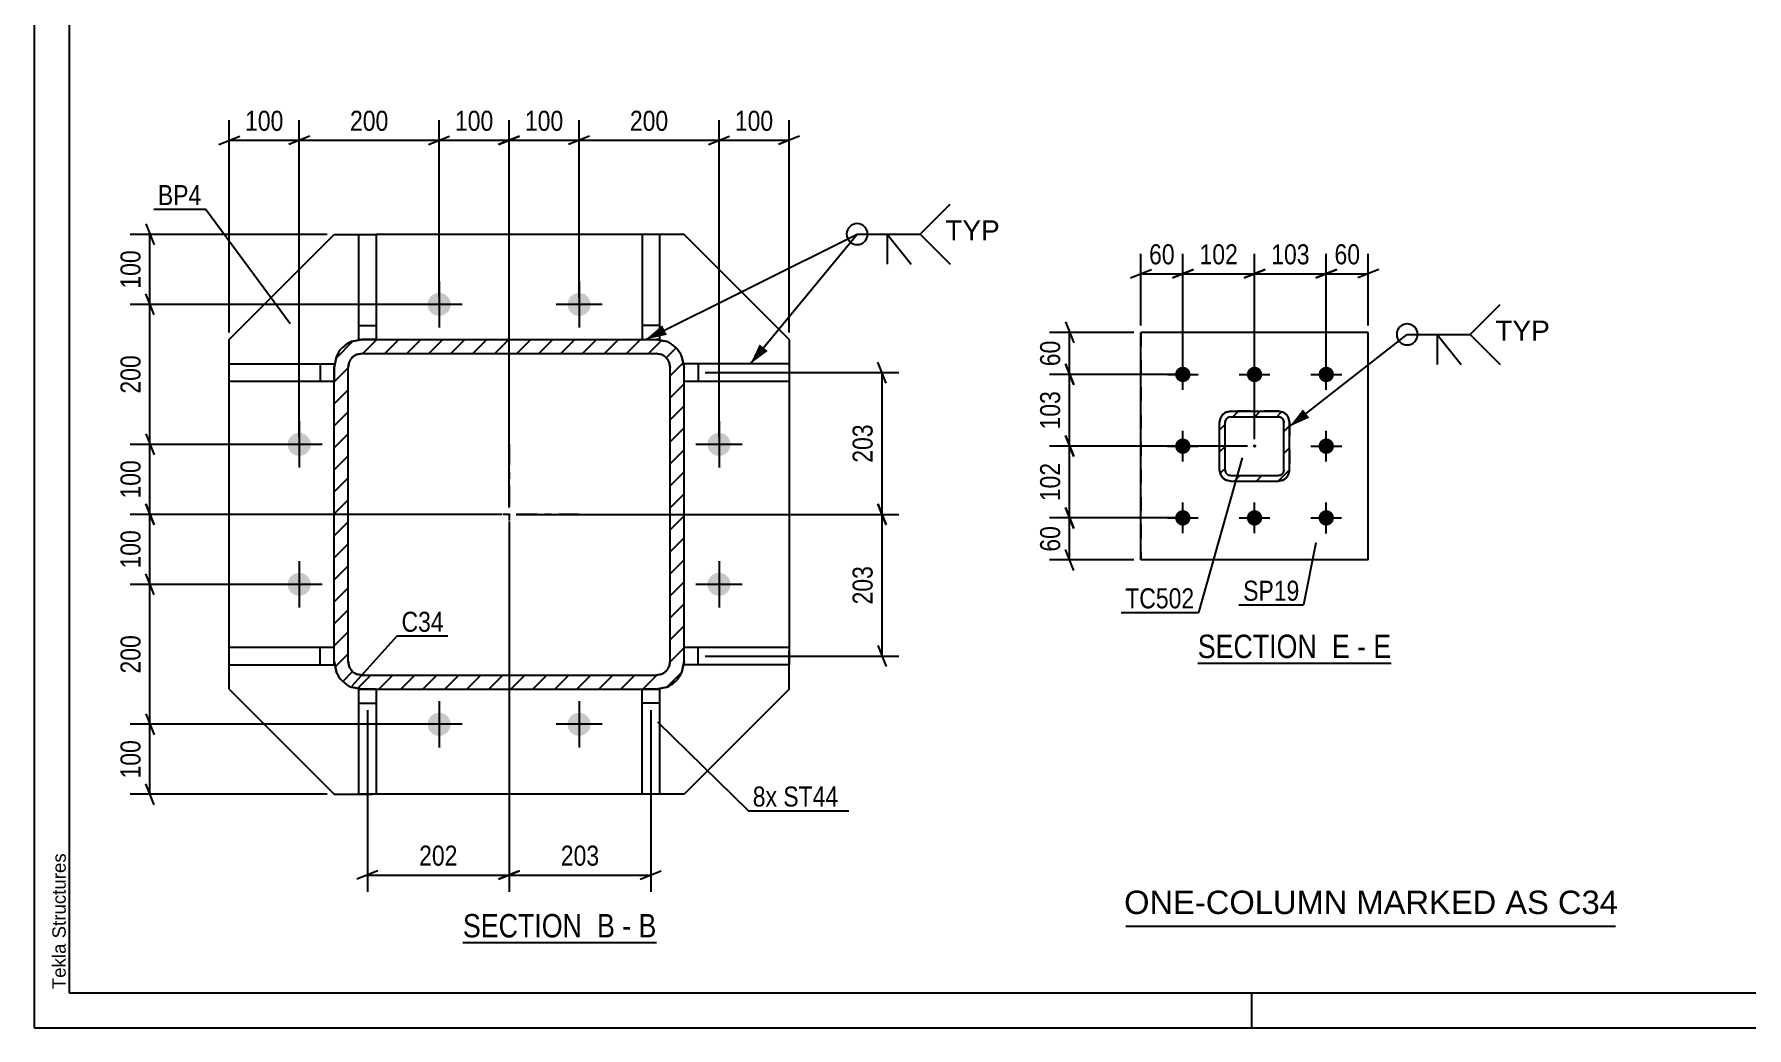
# Model space of a CAD drawing. Header units: millimetres. Extents: x -131 to 463, y -178 to 242.
# Drawn here: x -130.9 to 113.8, y -177.8 to -35.9 of the extents above; entities that cross this region are included whole.
import ezdxf

# ---------------------------------------------------------------- set-up
doc = ezdxf.new("R2010")
doc.units = ezdxf.units.MM
doc.linetypes.add('DXK_LINE_DOT2', pattern=[3.9198, 1.9599, -1.9599])
doc.linetypes.add('DXK_LINE_DOT3', pattern=[5.9187, 2.979, -0.9799, 0.9799, -0.9799])
doc.styles.add('Arial', font='ARIAL.TTF', dxfattribs={"height": 0.2})
doc.styles.add('Arial Narrow', font='ARIALN.TTF', dxfattribs={"height": 0.2})

# ---------------------------------------------------------------- blocks, each defined once
blk = doc.blocks.new('Unknown-284876763-1134')
at = {"color": 5, "linetype": 'Continuous'}
for p, q in [((-130.9, 242.17), (-130.9, -177.83)), ((-125.9, 237.17), (-125.9, -172.83)), ((-125.9, -172.83), (458.1, -172.83)), ((43.1, -177.83), (43.1, -172.83)), ((-130.9, -177.83), (463.1, -177.83))]:
    blk.add_line(p, q, dxfattribs=at)
at = {"color": 174, "linetype": 'Continuous', "style": 'Arial'}
blk.add_text('Tekla Structures', height=1.9102, rotation=90, dxfattribs=at).set_placement((-126.4, -172.33))
blk = doc.blocks.new('Unknown-284876763-11 - 1249')
at = {"color": 6, "linetype": 'Continuous'}
blk.add_line((-69.63, -165.67), (-41.99, -165.67), dxfattribs=at)
at = {"color": 0, "linetype": 'Continuous'}
blk.add_wipeout([(-51.52, -164.92), (-51.52, -161.42), (-69.63, -161.42), (-69.63, -164.92)], dxfattribs=at)
at = {"color": 7, "linetype": 'Continuous', "style": 'Arial Narrow'}
blk.add_text('SECTION ', height=3.34, dxfattribs=at).set_placement((-69.63, -164.92))
at = {"color": 0, "linetype": 'Continuous'}
blk.add_wipeout([(-47.92, -164.92), (-47.92, -161.42), (-50.47, -161.42), (-50.47, -164.92)], dxfattribs=at)
at = {"color": 7, "linetype": 'Continuous', "style": 'Arial Narrow'}
blk.add_text('B', height=3.34, dxfattribs=at).set_placement((-50.47, -164.92))
at = {"color": 0, "linetype": 'Continuous'}
blk.add_wipeout([(-45.59, -164.92), (-45.59, -161.42), (-46.87, -161.42), (-46.87, -164.92)], dxfattribs=at)
blk.add_wipeout([(-41.99, -164.92), (-41.99, -161.42), (-44.54, -161.42), (-44.54, -164.92)], dxfattribs=at)
at = {"color": 7, "linetype": 'Continuous', "style": 'Arial Narrow'}
for s, p in [('-', (-46.87, -164.92)), ('B', (-44.54, -164.92))]:
    blk.add_text(s, height=3.34, dxfattribs=at).set_placement(p)
blk = doc.blocks.new('Unknown-284876763-16 - 3641')
at = {"color": 6, "linetype": 'Continuous'}
blk.add_line((35.39, -125.75), (63.04, -125.75), dxfattribs=at)
at = {"color": 0, "linetype": 'Continuous'}
blk.add_wipeout([(53.5, -125), (53.5, -121.5), (35.39, -121.5), (35.39, -125)], dxfattribs=at)
at = {"color": 7, "linetype": 'Continuous', "style": 'Arial Narrow'}
blk.add_text('SECTION ', height=3.34, dxfattribs=at).set_placement((35.39, -125))
at = {"color": 0, "linetype": 'Continuous'}
blk.add_wipeout([(57.1, -125), (57.1, -121.5), (54.55, -121.5), (54.55, -125)], dxfattribs=at)
blk.add_wipeout([(59.43, -125), (59.43, -121.5), (58.15, -121.5), (58.15, -125)], dxfattribs=at)
at = {"color": 7, "linetype": 'Continuous', "style": 'Arial Narrow'}
blk.add_text('E', height=3.34, dxfattribs=at).set_placement((54.55, -125))
at = {"color": 0, "linetype": 'Continuous'}
blk.add_wipeout([(63.04, -125), (63.04, -121.5), (60.48, -121.5), (60.48, -125)], dxfattribs=at)
at = {"color": 7, "linetype": 'Continuous', "style": 'Arial Narrow'}
for s, p in [('E', (60.48, -125)), ('-', (58.15, -125))]:
    blk.add_text(s, height=3.34, dxfattribs=at).set_placement(p)
blk = doc.blocks.new('Bolt-284876763-1307 - 1249')
at = {"linetype": 'Continuous'}
for points in [[(-71.38, -74.47, -1), (-74.68, -74.47, -1)], [(-51.38, -74.47, -1), (-54.68, -74.47, -1)], [(-91.38, -94.47, -1), (-94.68, -94.47, -1)], [(-31.38, -94.47, -1), (-34.68, -94.47, -1)], [(-91.38, -114.47, -1), (-94.68, -114.47, -1)], [(-31.38, -114.47, -1), (-34.68, -114.47, -1)], [(-71.38, -134.47, -1), (-74.68, -134.47, -1)], [(-51.38, -134.47, -1), (-54.68, -134.47, -1)]]:
    blk.add_hatch(color=1, dxfattribs=at).paths.add_polyline_path(points)
at = {"color": 1, "linetype": 'Continuous'}
for p, q in [((-73.03, -71.17), (-73.03, -77.77)), ((-53.03, -71.17), (-53.03, -77.77)), ((-69.73, -74.47), (-76.33, -74.47)), ((-49.73, -74.47), (-56.33, -74.47)), ((-93.03, -91.17), (-93.03, -97.77)), ((-33.03, -91.17), (-33.03, -97.77)), ((-89.73, -94.47), (-96.33, -94.47)), ((-29.73, -94.47), (-36.33, -94.47)), ((-93.03, -111.17), (-93.03, -117.77)), ((-33.03, -111.17), (-33.03, -117.77)), ((-89.73, -114.47), (-96.33, -114.47)), ((-29.73, -114.47), (-36.33, -114.47)), ((-73.03, -131.17), (-73.03, -137.77)), ((-53.03, -131.17), (-53.03, -137.77)), ((-69.73, -134.47), (-76.33, -134.47)), ((-49.73, -134.47), (-56.33, -134.47))]:
    blk.add_line(p, q, dxfattribs=at)
blk = doc.blocks.new('Part-284876763-1370 - 1249')
at = {"color": 2, "linetype": 'Continuous'}
for p, q in [((-84.53, -144.47), (-84.53, -129.47)), ((-84.53, -129.47), (-84.03, -129.47)), ((-82.03, -129.47), (-82.03, -144.47)), ((-84.53, -131.47), (-82.03, -131.47)), ((-82.03, -144.47), (-84.53, -144.47))]:
    blk.add_line(p, q, dxfattribs=at)
at = {"color": 7, "linetype": 'DXK_LINE_DOT2'}
blk.add_line((-82.03, -129.47), (-84.03, -129.47), dxfattribs=at)
blk = doc.blocks.new('Part-284876763-1322 - 1249')
at = {"linetype": 'Continuous'}
h = blk.add_hatch(dxfattribs=at)
h.set_pattern_fill('', scale=0.7, style=0, pattern_type=0)
h.set_pattern_definition([(45, (-40.498, -129.1673), (-1.571545, 1.571545), [])])
h.paths.add_polyline_path([(-42.03, -129.47), (-40.5, -129.17), (-39.2, -128.3), (-38.33, -127), (-38.03, -125.47), (-38.03, -83.47), (-38.33, -81.94), (-39.2, -80.64), (-40.5, -79.78), (-42.03, -79.47), (-84.03, -79.47), (-85.56, -79.78), (-86.86, -80.64), (-87.72, -81.94), (-88.03, -83.47), (-88.03, -125.47), (-87.72, -127), (-86.86, -128.3), (-85.56, -129.17), (-84.03, -129.47)])
h.paths.add_polyline_path([(-84.79, -127.32), (-85.44, -126.89), (-85.88, -126.24), (-86.03, -125.47), (-86.03, -83.47), (-85.88, -82.71), (-85.44, -82.06), (-84.79, -81.62), (-84.03, -81.47), (-42.03, -81.47), (-41.26, -81.62), (-40.61, -82.06), (-40.18, -82.71), (-40.03, -83.47), (-40.03, -125.47), (-40.18, -126.24), (-40.61, -126.89), (-41.26, -127.32), (-42.03, -127.47), (-84.03, -127.47)])
at = {"color": 7, "linetype": 'DXK_LINE_DOT2'}
for p, q in [((-85.56, -79.78), (-84.03, -79.47)), ((-84.03, -79.47), (-42.03, -79.47)), ((-42.03, -79.47), (-40.5, -79.78)), ((-88.03, -83.47), (-87.72, -81.94)), ((-85.88, -82.71), (-86.03, -83.47)), ((-84.03, -81.47), (-84.79, -81.62)), ((-84.03, -81.47), (-42.03, -81.47)), ((-41.26, -81.62), (-42.03, -81.47)), ((-40.03, -83.47), (-40.18, -82.71)), ((-38.33, -81.94), (-38.03, -83.47)), ((-88.03, -125.47), (-88.03, -83.47)), ((-86.03, -125.47), (-86.03, -83.47)), ((-40.03, -125.47), (-40.03, -83.47)), ((-38.03, -125.47), (-38.03, -83.47)), ((-87.72, -127), (-88.03, -125.47)), ((-86.03, -125.47), (-85.88, -126.24)), ((-40.18, -126.24), (-40.03, -125.47)), ((-38.03, -125.47), (-38.33, -127)), ((-84.03, -129.47), (-85.56, -129.17)), ((-84.79, -127.32), (-84.03, -127.47)), ((-84.03, -127.47), (-42.03, -127.47)), ((-84.03, -129.47), (-42.03, -129.47)), ((-42.03, -127.47), (-41.26, -127.32)), ((-40.5, -129.17), (-42.03, -129.47))]:
    blk.add_line(p, q, dxfattribs=at)
at = {"color": 2, "linetype": 'Continuous'}
for p, q in [((-84.03, -79.47), (-85.56, -79.78)), ((-84.03, -79.47), (-42.03, -79.47)), ((-40.5, -79.78), (-42.03, -79.47)), ((-87.72, -81.94), (-88.03, -83.47)), ((-86.03, -83.47), (-85.88, -82.71)), ((-84.79, -81.62), (-84.03, -81.47)), ((-84.03, -81.47), (-42.03, -81.47)), ((-42.03, -81.47), (-41.26, -81.62)), ((-40.18, -82.71), (-40.03, -83.47)), ((-38.03, -83.47), (-38.33, -81.94)), ((-88.03, -125.47), (-88.03, -83.47)), ((-86.03, -125.47), (-86.03, -83.47)), ((-40.03, -125.47), (-40.03, -83.47)), ((-38.03, -125.47), (-38.03, -83.47)), ((-88.03, -125.47), (-87.72, -127)), ((-85.88, -126.24), (-86.03, -125.47)), ((-40.03, -125.47), (-40.18, -126.24)), ((-38.33, -127), (-38.03, -125.47)), ((-85.56, -129.17), (-84.03, -129.47)), ((-84.03, -127.47), (-84.79, -127.32)), ((-84.03, -127.47), (-42.03, -127.47)), ((-84.03, -129.47), (-42.03, -129.47)), ((-41.26, -127.32), (-42.03, -127.47)), ((-42.03, -129.47), (-40.5, -129.17))]:
    blk.add_line(p, q, dxfattribs=at)
at = {"color": 7, "linetype": 'DXK_LINE_DOT3'}
for p, q in [((-63.03, -94.47), (-63.03, -114.47)), ((-53.03, -104.47), (-73.03, -104.47))]:
    blk.add_line(p, q, dxfattribs=at)
at = {"color": 7, "linetype": 'DXK_LINE_DOT2'}
for centre, radius, start, end in [((-84.03, -83.47), 4, 112.5, 157.5), ((-42.03, -83.47), 4, 22.5, 67.5), ((-84.03, -83.47), 2, 112.5, 157.5), ((-42.03, -83.47), 2, 22.5, 67.5), ((-84.03, -125.47), 4, 202.5, 247.5), ((-84.03, -125.47), 2, 202.5, 247.5), ((-42.03, -125.47), 2, 292.5, 337.5), ((-42.03, -125.47), 4, 292.5, 337.5)]:
    blk.add_arc(centre, radius, start, end, dxfattribs=at)
at = {"color": 2, "linetype": 'Continuous'}
for centre, radius, start, end in [((-84.03, -83.47), 4, 112.5, 157.5), ((-42.03, -83.47), 4, 22.5, 67.5), ((-84.03, -83.47), 2, 112.5, 157.5), ((-42.03, -83.47), 2, 22.5, 67.5), ((-84.03, -125.47), 4, 202.5, 247.5), ((-84.03, -125.47), 2, 202.5, 247.5), ((-42.03, -125.47), 2, 292.5, 337.5), ((-42.03, -125.47), 4, 292.5, 337.5)]:
    blk.add_arc(centre, radius, start, end, dxfattribs=at)
blk = doc.blocks.new('Part-284876763-1365 - 1249')
at = {"color": 2, "linetype": 'Continuous'}
for p, q in [((-103.03, -125.97), (-103.03, -123.47)), ((-103.03, -123.47), (-88.03, -123.47)), ((-90.03, -125.97), (-90.03, -123.47)), ((-103.03, -125.97), (-88.03, -125.97)), ((-88.03, -125.97), (-88.03, -125.48))]:
    blk.add_line(p, q, dxfattribs=at)
at = {"color": 7, "linetype": 'DXK_LINE_DOT2'}
for p in [(-88.03, -125.48), (-88.03, -123.47), (-88.03, -123.47)]:
    blk.add_line(p, (-88.03, -123.47), dxfattribs=at)
blk = doc.blocks.new('Part-284876763-1375 - 1249')
at = {"color": 2, "linetype": 'Continuous'}
for p, q in [((-103.03, -85.47), (-103.03, -82.97)), ((-103.03, -82.97), (-88.03, -82.97)), ((-90.03, -82.97), (-90.03, -85.47)), ((-88.03, -82.97), (-88.03, -83.46)), ((-88.03, -85.47), (-103.03, -85.47))]:
    blk.add_line(p, q, dxfattribs=at)
at = {"color": 7, "linetype": 'DXK_LINE_DOT2'}
for p in [(-88.03, -83.46), (-88.03, -85.47), (-88.03, -85.47)]:
    blk.add_line(p, (-88.03, -85.47), dxfattribs=at)
blk = doc.blocks.new('Part-284876763-1380 - 1249')
at = {"color": 2, "linetype": 'Continuous'}
for p, q in [((-84.53, -79.47), (-84.53, -64.47)), ((-84.53, -64.47), (-82.03, -64.47)), ((-82.03, -64.47), (-82.03, -79.47)), ((-84.53, -77.47), (-82.03, -77.47)), ((-84.53, -79.47), (-84.03, -79.47))]:
    blk.add_line(p, q, dxfattribs=at)
at = {"color": 7, "linetype": 'DXK_LINE_DOT2'}
blk.add_line((-82.03, -79.47), (-84.03, -79.47), dxfattribs=at)
blk = doc.blocks.new('Part-284876763-1385 - 1249')
at = {"color": 2, "linetype": 'Continuous'}
for p, q in [((-38.03, -125.97), (-38.03, -123.47)), ((-38.03, -123.47), (-23.03, -123.47)), ((-36.03, -125.97), (-36.03, -123.47)), ((-23.03, -123.47), (-23.03, -125.97)), ((-23.03, -125.97), (-38.03, -125.97))]:
    blk.add_line(p, q, dxfattribs=at)
blk = doc.blocks.new('Part-284876763-1390 - 1249')
at = {"color": 2, "linetype": 'Continuous'}
for p, q in [((-44.03, -144.47), (-44.03, -129.47)), ((-42.03, -129.47), (-41.53, -129.47)), ((-41.53, -129.47), (-41.53, -144.47)), ((-41.53, -131.47), (-44.03, -131.47)), ((-41.53, -144.47), (-44.03, -144.47))]:
    blk.add_line(p, q, dxfattribs=at)
at = {"color": 7, "linetype": 'DXK_LINE_DOT2'}
blk.add_line((-42.03, -129.47), (-44.03, -129.47), dxfattribs=at)
blk = doc.blocks.new('Part-284876763-1395 - 1249')
at = {"color": 2, "linetype": 'Continuous'}
for p, q in [((-23.03, -82.97), (-38.03, -82.97)), ((-38.03, -85.47), (-38.03, -82.97)), ((-36.03, -82.97), (-36.03, -85.47)), ((-23.03, -82.97), (-23.03, -85.47)), ((-23.03, -85.47), (-38.03, -85.47))]:
    blk.add_line(p, q, dxfattribs=at)
blk = doc.blocks.new('Part-284876763-1400 - 1249')
at = {"color": 2, "linetype": 'Continuous'}
for p, q in [((-44.03, -64.47), (-44.03, -79.47)), ((-41.53, -64.47), (-44.03, -64.47)), ((-41.53, -64.47), (-41.53, -79.47)), ((-41.53, -77.47), (-44.03, -77.47)), ((-41.53, -79.47), (-42.03, -79.47))]:
    blk.add_line(p, q, dxfattribs=at)
at = {"color": 7, "linetype": 'DXK_LINE_DOT2'}
blk.add_line((-44.03, -79.47), (-42.03, -79.47), dxfattribs=at)
blk = doc.blocks.new('Part-284876763-1415 - 1249')
at = {"color": 2, "linetype": 'Continuous'}
for p, q in [((-103.03, -79.47), (-88.03, -64.47)), ((-88.03, -64.47), (-84.53, -64.47)), ((-44.03, -64.47), (-82.03, -64.47)), ((-38.03, -64.47), (-41.53, -64.47)), ((-23.03, -79.47), (-38.03, -64.47)), ((-103.03, -129.47), (-103.03, -79.47)), ((-23.03, -79.47), (-23.03, -82.97)), ((-23.03, -85.47), (-23.03, -123.47)), ((-23.03, -129.47), (-23.03, -125.97)), ((-103.03, -129.47), (-88.03, -144.47)), ((-23.03, -129.47), (-38.03, -144.47)), ((-88.03, -144.47), (-84.53, -144.47)), ((-44.03, -144.47), (-82.03, -144.47)), ((-38.03, -144.47), (-41.53, -144.47))]:
    blk.add_line(p, q, dxfattribs=at)
at = {"color": 7, "linetype": 'DXK_LINE_DOT2'}
for p, q in [((-84.53, -64.47), (-82.03, -64.47)), ((-41.53, -64.47), (-44.03, -64.47)), ((-23.03, -82.97), (-23.03, -85.47)), ((-23.03, -125.97), (-23.03, -123.47)), ((-84.53, -144.47), (-82.03, -144.47)), ((-41.53, -144.47), (-44.03, -144.47))]:
    blk.add_line(p, q, dxfattribs=at)
blk = doc.blocks.new('Part-284876763-3662 - 3641')
at = {"linetype": 'Continuous'}
h = blk.add_hatch(dxfattribs=at)
h.set_pattern_fill('', scale=0.7, style=0, pattern_type=0)
h.set_pattern_definition([(45, (46.9038, -99.725), (-1.57154, 1.57154), [])])
h.paths.add_polyline_path([(40.1, -99.72), (46.9, -99.73), (47.52, -99.6), (48.04, -99.26), (48.38, -98.74), (48.5, -98.13), (48.51, -91.33), (48.38, -90.71), (48.04, -90.19), (47.52, -89.85), (46.91, -89.73), (40.11, -89.72), (39.49, -89.85), (38.97, -90.19), (38.63, -90.71), (38.51, -91.32), (38.5, -98.12), (38.63, -98.74), (38.97, -99.26), (39.49, -99.6)])
h.paths.add_polyline_path([(39.36, -98.43), (39.3, -98.12), (39.31, -91.32), (39.37, -91.02), (39.54, -90.76), (39.8, -90.58), (40.11, -90.52), (46.91, -90.53), (47.21, -90.59), (47.47, -90.76), (47.64, -91.02), (47.71, -91.33), (47.7, -98.13), (47.64, -98.43), (47.47, -98.69), (47.21, -98.86), (46.9, -98.93), (40.1, -98.92), (39.8, -98.86), (39.54, -98.69)])
blk.add_hatch(color=246, dxfattribs=at).paths.add_polyline_path([(43.5, -94.82, -1), (43.5, -94.62, -1)])
at = {"color": 7, "linetype": 'DXK_LINE_DOT2'}
for p, q in [((39.49, -89.85), (40.11, -89.72)), ((40.11, -90.52), (39.8, -90.58)), ((46.91, -89.73), (40.11, -89.72)), ((40.11, -90.52), (46.91, -90.53)), ((46.91, -89.73), (47.52, -89.85)), ((47.21, -90.59), (46.91, -90.53)), ((38.5, -98.12), (38.51, -91.32)), ((38.51, -91.32), (38.63, -90.71)), ((39.3, -98.12), (39.31, -91.32)), ((39.37, -91.02), (39.31, -91.32)), ((47.71, -91.33), (47.65, -91.02)), ((47.65, -91.02), (47.65, -91.02)), ((47.7, -98.13), (47.71, -91.33)), ((48.38, -90.71), (48.38, -90.71)), ((48.38, -90.71), (48.51, -91.33)), ((48.51, -91.33), (48.5, -98.13)), ((38.63, -98.74), (38.5, -98.12)), ((39.3, -98.12), (39.37, -98.43)), ((40.1, -99.72), (39.49, -99.6)), ((39.8, -98.86), (40.1, -98.92)), ((40.1, -98.92), (46.9, -98.93)), ((40.1, -99.72), (46.9, -99.73)), ((46.9, -98.93), (47.21, -98.86)), ((47.52, -99.6), (46.9, -99.73)), ((47.64, -98.43), (47.7, -98.13)), ((47.7, -98.13), (47.7, -98.13)), ((48.5, -98.13), (48.38, -98.74)), ((48.5, -98.13), (48.5, -98.13))]:
    blk.add_line(p, q, dxfattribs=at)
at = {"color": 2, "linetype": 'Continuous'}
for p, q in [((40.11, -89.72), (39.49, -89.85)), ((39.8, -90.58), (40.11, -90.52)), ((40.11, -89.72), (40.11, -89.72)), ((40.11, -89.72), (46.91, -89.73)), ((40.11, -90.52), (40.11, -90.52)), ((40.11, -90.52), (46.91, -90.53)), ((46.91, -89.73), (46.91, -89.73)), ((47.52, -89.85), (46.91, -89.73)), ((46.91, -90.53), (46.91, -90.53)), ((46.91, -90.53), (47.21, -90.59)), ((38.5, -98.12), (38.51, -91.32)), ((38.63, -90.71), (38.51, -91.32)), ((38.51, -91.32), (38.51, -91.32)), ((39.3, -98.12), (39.31, -91.32)), ((39.31, -91.32), (39.37, -91.02)), ((39.31, -91.32), (39.31, -91.32)), ((47.64, -91.02), (47.71, -91.33)), ((47.7, -98.13), (47.71, -91.33)), ((47.71, -91.33), (47.71, -91.33)), ((48.51, -91.33), (48.38, -90.71)), ((48.5, -98.13), (48.51, -91.33)), ((48.51, -91.33), (48.51, -91.33)), ((38.5, -98.12), (38.5, -98.12)), ((38.5, -98.12), (38.63, -98.74)), ((39.3, -98.12), (39.3, -98.12)), ((39.36, -98.43), (39.3, -98.12)), ((39.49, -99.6), (40.1, -99.72)), ((40.1, -98.92), (39.8, -98.86)), ((40.1, -98.92), (40.1, -98.92)), ((40.1, -98.92), (46.9, -98.93)), ((40.1, -99.72), (40.1, -99.72)), ((40.1, -99.72), (46.9, -99.73)), ((47.21, -98.86), (46.9, -98.93)), ((46.9, -98.93), (46.9, -98.93)), ((46.9, -99.73), (47.52, -99.6)), ((46.9, -99.73), (46.9, -99.73)), ((47.7, -98.13), (47.64, -98.43)), ((47.7, -98.13), (47.7, -98.13)), ((48.38, -98.74), (48.5, -98.13)), ((48.5, -98.13), (48.5, -98.13))]:
    blk.add_line(p, q, dxfattribs=at)
at = {"color": 7, "linetype": 'DXK_LINE_DOT3'}
blk.add_line((43.5, -94.72), (43.51, -94.72), dxfattribs=at)
at = {"color": 246, "linetype": 'DXK_LINE_DOT2'}
blk.add_line((43.5, -94.72), (43.51, -94.72), dxfattribs=at)
at = {"color": 246, "linetype": 'Continuous'}
blk.add_circle((43.5, -94.72), 0.1, dxfattribs=at)
at = {"color": 7, "linetype": 'DXK_LINE_DOT2'}
for centre, radius, start, end in [((40.11, -91.32), 1.6, 112.4901, 157.4901), ((46.91, -91.33), 1.6, 22.4901, 67.4901), ((40.11, -91.32), 0.8, 112.4901, 157.4901), ((46.91, -91.33), 0.8, 22.4901, 67.4901), ((40.1, -98.12), 1.6, 202.4901, 247.4901), ((40.1, -98.12), 0.8, 202.4901, 247.4901), ((46.9, -98.13), 0.8, 292.4901, 337.4901), ((46.9, -98.13), 1.6, 292.4901, 337.4901)]:
    blk.add_arc(centre, radius, start, end, dxfattribs=at)
at = {"color": 2, "linetype": 'Continuous'}
for centre, radius, start, end in [((40.11, -91.32), 1.6, 112.4901, 157.4901), ((46.91, -91.33), 1.6, 22.4901, 67.4901), ((40.11, -91.32), 0.8, 112.4901, 157.4901), ((46.91, -91.33), 0.8, 22.4901, 67.4901), ((40.1, -98.12), 1.6, 202.4901, 247.4901), ((40.1, -98.12), 0.8, 202.4901, 247.4901), ((46.9, -98.13), 0.8, 292.4901, 337.4901), ((46.9, -98.13), 1.6, 292.4901, 337.4901)]:
    blk.add_arc(centre, radius, start, end, dxfattribs=at)
blk = doc.blocks.new('Bolt-284876763-3649 - 3641')
at = {"linetype": 'Continuous'}
for points in [[(34.36, -84.48), (34.33, -84.71), (34.26, -84.93), (34.14, -85.12), (33.99, -85.29), (33.8, -85.43), (33.59, -85.52), (33.37, -85.57), (33.14, -85.57), (32.91, -85.52), (32.7, -85.42), (32.52, -85.29), (32.36, -85.11), (32.25, -84.91), (32.18, -84.69), (32.16, -84.47), (32.18, -84.24), (32.25, -84.02), (32.37, -83.82), (32.53, -83.65), (32.71, -83.52), (32.92, -83.42), (33.15, -83.38), (33.38, -83.38), (33.6, -83.43), (33.81, -83.52), (34, -83.66), (34.15, -83.83), (34.26, -84.03), (34.33, -84.25)], [(44.61, -84.48), (44.58, -84.71), (44.51, -84.93), (44.39, -85.13), (44.24, -85.3), (44.05, -85.43), (43.84, -85.52), (43.62, -85.57), (43.39, -85.57), (43.16, -85.52), (42.95, -85.42), (42.77, -85.29), (42.61, -85.12), (42.5, -84.92), (42.43, -84.7), (42.41, -84.47), (42.43, -84.24), (42.5, -84.02), (42.62, -83.82), (42.78, -83.65), (42.96, -83.52), (43.17, -83.43), (43.4, -83.38), (43.63, -83.38), (43.85, -83.43), (44.06, -83.53), (44.25, -83.66), (44.4, -83.83), (44.51, -84.03), (44.58, -84.25)], [(54.86, -84.48), (54.83, -84.71), (54.76, -84.93), (54.64, -85.13), (54.49, -85.3), (54.3, -85.43), (54.09, -85.52), (53.87, -85.57), (53.64, -85.57), (53.41, -85.52), (53.2, -85.43), (53.02, -85.29), (52.86, -85.12), (52.75, -84.92), (52.68, -84.7), (52.66, -84.47), (52.68, -84.24), (52.75, -84.02), (52.87, -83.82), (53.03, -83.65), (53.21, -83.52), (53.42, -83.43), (53.65, -83.38), (53.88, -83.38), (54.1, -83.43), (54.31, -83.53), (54.5, -83.66), (54.65, -83.84), (54.76, -84.03), (54.83, -84.25)], [(34.36, -94.73), (34.33, -94.96), (34.26, -95.18), (34.14, -95.37), (33.99, -95.54), (33.8, -95.68), (33.59, -95.77), (33.36, -95.82), (33.13, -95.82), (32.91, -95.77), (32.7, -95.67), (32.51, -95.54), (32.36, -95.36), (32.25, -95.16), (32.18, -94.94), (32.16, -94.72), (32.18, -94.49), (32.25, -94.27), (32.37, -94.07), (32.52, -93.9), (32.71, -93.77), (32.92, -93.67), (33.15, -93.63), (33.38, -93.63), (33.6, -93.68), (33.81, -93.77), (34, -93.91), (34.15, -94.08), (34.26, -94.28), (34.33, -94.5)], [(54.86, -94.73), (54.83, -94.96), (54.76, -95.18), (54.64, -95.38), (54.49, -95.55), (54.3, -95.68), (54.09, -95.77), (53.86, -95.82), (53.63, -95.82), (53.41, -95.77), (53.2, -95.68), (53.01, -95.54), (52.86, -95.37), (52.75, -95.17), (52.68, -94.95), (52.66, -94.72), (52.68, -94.49), (52.75, -94.27), (52.87, -94.07), (53.02, -93.9), (53.21, -93.77), (53.42, -93.68), (53.65, -93.63), (53.88, -93.63), (54.1, -93.68), (54.31, -93.78), (54.5, -93.91), (54.65, -94.09), (54.76, -94.28), (54.83, -94.5)], [(34.35, -104.98), (34.33, -105.21), (34.26, -105.43), (34.14, -105.62), (33.98, -105.79), (33.8, -105.93), (33.59, -106.02), (33.36, -106.07), (33.13, -106.07), (32.91, -106.02), (32.7, -105.92), (32.51, -105.79), (32.36, -105.61), (32.25, -105.41), (32.18, -105.19), (32.15, -104.97), (32.18, -104.74), (32.25, -104.52), (32.37, -104.32), (32.52, -104.15), (32.71, -104.02), (32.92, -103.92), (33.15, -103.88), (33.38, -103.88), (33.6, -103.93), (33.81, -104.02), (33.99, -104.16), (34.15, -104.33), (34.26, -104.53), (34.33, -104.75)], [(44.6, -104.98), (44.58, -105.21), (44.51, -105.43), (44.39, -105.63), (44.23, -105.8), (44.05, -105.93), (43.84, -106.02), (43.61, -106.07), (43.38, -106.07), (43.16, -106.02), (42.95, -105.92), (42.76, -105.79), (42.61, -105.62), (42.5, -105.42), (42.43, -105.2), (42.4, -104.97), (42.43, -104.74), (42.5, -104.52), (42.62, -104.32), (42.77, -104.15), (42.96, -104.02), (43.17, -103.93), (43.4, -103.88), (43.63, -103.88), (43.85, -103.93), (44.06, -104.03), (44.24, -104.16), (44.4, -104.33), (44.51, -104.53), (44.58, -104.75)], [(54.85, -104.98), (54.83, -105.21), (54.76, -105.43), (54.64, -105.63), (54.48, -105.8), (54.3, -105.93), (54.09, -106.02), (53.86, -106.07), (53.63, -106.07), (53.41, -106.02), (53.2, -105.93), (53.01, -105.79), (52.86, -105.62), (52.75, -105.42), (52.68, -105.2), (52.65, -104.97), (52.68, -104.74), (52.75, -104.52), (52.87, -104.32), (53.02, -104.15), (53.21, -104.02), (53.42, -103.93), (53.65, -103.88), (53.88, -103.88), (54.1, -103.93), (54.31, -104.03), (54.49, -104.16), (54.65, -104.34), (54.76, -104.53), (54.83, -104.75)]]:
    blk.add_hatch(color=1, dxfattribs=at).paths.add_polyline_path(points)
at = {"color": 1, "linetype": 'Continuous'}
for p, q in [((33.26, -86.67), (33.26, -82.27)), ((43.51, -86.67), (43.51, -82.27)), ((53.76, -86.68), (53.76, -82.28)), ((31.06, -84.47), (35.46, -84.47)), ((41.31, -84.47), (45.71, -84.47)), ((51.56, -84.48), (55.96, -84.48)), ((33.26, -96.92), (33.26, -92.52)), ((53.76, -96.93), (53.76, -92.53)), ((31.06, -94.72), (35.46, -94.72)), ((51.56, -94.73), (55.96, -94.73)), ((33.25, -107.17), (33.25, -102.77)), ((43.5, -107.17), (43.5, -102.77)), ((53.75, -107.18), (53.75, -102.78)), ((31.05, -104.97), (35.45, -104.97)), ((41.3, -104.97), (45.7, -104.97)), ((51.55, -104.98), (55.95, -104.98))]:
    blk.add_line(p, q, dxfattribs=at)
blk = doc.blocks.new('Part-284876763-3712 - 3641')
at = {"color": 2, "linetype": 'Continuous'}
for p, q in [((27.25, -110.97), (27.26, -78.47)), ((27.26, -78.47), (27.26, -78.47)), ((59.76, -78.48), (27.26, -78.47)), ((59.75, -110.98), (59.76, -78.48)), ((27.25, -110.97), (27.25, -110.97)), ((59.75, -110.98), (27.25, -110.97))]:
    blk.add_line(p, q, dxfattribs=at)
at = {"color": 7, "linetype": 'DXK_LINE_DOT2'}
for p, q in [((27.26, -78.47), (27.25, -110.97)), ((59.75, -110.98), (59.76, -78.48)), ((59.76, -78.48), (59.76, -78.48)), ((59.75, -110.98), (59.75, -110.98))]:
    blk.add_line(p, q, dxfattribs=at)
blk = doc.blocks.new('StraightDimension-284876763-7496 - 1249')
at = {"color": 7, "linetype": 'Continuous'}
for p, q in [((-63.03, -103.47), (-63.03, -48.16)), ((-53.03, -73.47), (-53.03, -48.16)), ((-64.53, -51.61), (-61.53, -50.41)), ((-63.03, -51.01), (-53.03, -51.01)), ((-51.53, -50.41), (-54.53, -51.61))]:
    blk.add_line(p, q, dxfattribs=at)
at = {"color": 0}
blk.add_wipeout([(-54.69, -50.26), (-54.69, -46.06), (-61.37, -46.06), (-61.37, -50.26)], dxfattribs=at)
at = {"color": 3, "style": 'Arial Narrow'}
blk.add_text('100', height=2.863, dxfattribs=at).set_placement((-60.77, -49.66))
blk = doc.blocks.new('StraightDimension-284876763-7549 - 1249')
at = {"color": 7, "linetype": 'Continuous'}
for p, q in [((-114.96, -92.97), (-113.76, -95.97)), ((-94.03, -94.47), (-117.21, -94.47)), ((-114.36, -104.47), (-114.36, -94.47)), ((-64.03, -104.47), (-117.21, -104.47)), ((-113.76, -105.97), (-114.96, -102.97))]:
    blk.add_line(p, q, dxfattribs=at)
at = {"color": 0}
blk.add_wipeout([(-115.11, -96.13), (-119.31, -96.13), (-119.31, -102.81), (-115.11, -102.81)], dxfattribs=at)
at = {"color": 3, "style": 'Arial Narrow'}
blk.add_text('100', height=2.863, rotation=90.0002, dxfattribs=at).set_placement((-115.71, -102.21))
blk = doc.blocks.new('StraightDimension-284876763-7547 - 1249')
at = {"color": 7, "linetype": 'Continuous'}
for p, q in [((-114.96, -62.97), (-113.76, -65.97)), ((-89.03, -64.47), (-117.21, -64.47)), ((-114.36, -74.47), (-114.36, -64.47)), ((-113.76, -75.97), (-114.96, -72.97)), ((-74.03, -74.47), (-117.21, -74.47))]:
    blk.add_line(p, q, dxfattribs=at)
at = {"color": 0}
blk.add_wipeout([(-115.11, -66.13), (-119.31, -66.13), (-119.31, -72.81), (-115.11, -72.81)], dxfattribs=at)
at = {"color": 3, "style": 'Arial Narrow'}
blk.add_text('100', height=2.863, rotation=90.0002, dxfattribs=at).set_placement((-115.71, -72.21))
blk = doc.blocks.new('StraightDimension-284876763-7552 - 1249')
at = {"color": 7, "linetype": 'Continuous'}
for p, q in [((-74.03, -134.47), (-117.21, -134.47)), ((-114.96, -132.97), (-113.76, -135.97)), ((-114.36, -144.47), (-114.36, -134.47)), ((-113.76, -145.97), (-114.96, -142.97)), ((-89.03, -144.47), (-117.21, -144.47))]:
    blk.add_line(p, q, dxfattribs=at)
at = {"color": 0}
blk.add_wipeout([(-115.11, -136.13), (-119.31, -136.13), (-119.31, -142.81), (-115.11, -142.81)], dxfattribs=at)
at = {"color": 3, "style": 'Arial Narrow'}
blk.add_text('100', height=2.863, rotation=90.0002, dxfattribs=at).set_placement((-115.71, -142.21))
blk = doc.blocks.new('StraightDimension-284876763-7215 - 1249')
at = {"color": 7, "linetype": 'Continuous'}
for p, q in [((-9.13, -85.72), (-10.33, -82.72)), ((-35.03, -84.22), (-7.33, -84.22)), ((-9.73, -104.47), (-9.73, -84.22)), ((-62.03, -104.47), (-7.33, -104.47)), ((-10.33, -102.97), (-9.13, -105.97))]:
    blk.add_line(p, q, dxfattribs=at)
at = {"color": 0}
blk.add_wipeout([(-10.48, -91), (-14.68, -91), (-14.68, -97.69), (-10.48, -97.69)], dxfattribs=at)
at = {"color": 3, "style": 'Arial Narrow'}
blk.add_text('203', height=2.863, rotation=90.0002, dxfattribs=at).set_placement((-11.08, -97.09))
blk = doc.blocks.new('StraightDimension-284876763-7551 - 1249')
at = {"color": 7, "linetype": 'Continuous'}
for p, q in [((-94.03, -114.47), (-117.21, -114.47)), ((-113.76, -115.97), (-114.96, -112.97)), ((-114.36, -134.47), (-114.36, -114.47)), ((-74.03, -134.47), (-117.21, -134.47)), ((-114.96, -132.97), (-113.76, -135.97))]:
    blk.add_line(p, q, dxfattribs=at)
at = {"color": 0}
blk.add_wipeout([(-115.11, -121.13), (-119.31, -121.13), (-119.31, -127.81), (-115.11, -127.81)], dxfattribs=at)
at = {"color": 3, "style": 'Arial Narrow'}
blk.add_text('200', height=2.863, rotation=90.0002, dxfattribs=at).set_placement((-115.71, -127.21))
blk = doc.blocks.new('StraightDimension-284876763-7216 - 1249')
at = {"color": 7, "linetype": 'Continuous'}
for p, q in [((-62.03, -104.47), (-7.33, -104.47)), ((-9.13, -105.97), (-10.33, -102.97)), ((-9.73, -124.72), (-9.73, -104.47)), ((-35.03, -124.72), (-7.33, -124.72)), ((-10.33, -123.22), (-9.13, -126.22))]:
    blk.add_line(p, q, dxfattribs=at)
at = {"color": 0}
blk.add_wipeout([(-10.48, -111.25), (-14.68, -111.25), (-14.68, -117.94), (-10.48, -117.94)], dxfattribs=at)
at = {"color": 3, "style": 'Arial Narrow'}
blk.add_text('203', height=2.863, rotation=90.0002, dxfattribs=at).set_placement((-11.08, -117.34))
blk = doc.blocks.new('StraightDimension-284876763-7498 - 1249')
at = {"color": 7, "linetype": 'Continuous'}
for p, q in [((-93.03, -93.47), (-93.03, -48.16)), ((-73.03, -73.47), (-73.03, -48.16)), ((-91.53, -50.41), (-94.53, -51.61)), ((-93.03, -51.01), (-73.03, -51.01)), ((-74.53, -51.61), (-71.53, -50.41))]:
    blk.add_line(p, q, dxfattribs=at)
at = {"color": 0}
blk.add_wipeout([(-79.69, -50.26), (-79.69, -46.06), (-86.37, -46.06), (-86.37, -50.26)], dxfattribs=at)
at = {"color": 3, "style": 'Arial Narrow'}
blk.add_text('200', height=2.863, dxfattribs=at).set_placement((-85.77, -49.66))
blk = doc.blocks.new('StraightDimension-284876763-7249 - 1249')
at = {"color": 7, "linetype": 'Continuous'}
for p, q in [((-63.03, -105.47), (-63.03, -158.42)), ((-42.78, -132.47), (-42.78, -158.42)), ((-61.53, -155.42), (-64.53, -156.62)), ((-63.03, -156.02), (-42.78, -156.02)), ((-44.28, -156.62), (-41.28, -155.42))]:
    blk.add_line(p, q, dxfattribs=at)
at = {"color": 0}
blk.add_wipeout([(-49.56, -155.27), (-49.56, -151.07), (-56.24, -151.07), (-56.24, -155.27)], dxfattribs=at)
at = {"color": 3, "style": 'Arial Narrow'}
blk.add_text('203', height=2.863, dxfattribs=at).set_placement((-55.64, -154.67))
blk = doc.blocks.new('StraightDimension-284876763-7250 - 1249')
at = {"color": 7, "linetype": 'Continuous'}
for p, q in [((-63.03, -105.47), (-63.03, -158.42)), ((-83.28, -132.47), (-83.28, -158.42)), ((-81.78, -155.42), (-84.78, -156.62)), ((-83.28, -156.02), (-63.03, -156.02)), ((-64.53, -156.62), (-61.53, -155.42))]:
    blk.add_line(p, q, dxfattribs=at)
at = {"color": 0}
blk.add_wipeout([(-69.81, -155.27), (-69.81, -151.07), (-76.49, -151.07), (-76.49, -155.27)], dxfattribs=at)
at = {"color": 3, "style": 'Arial Narrow'}
blk.add_text('202', height=2.863, dxfattribs=at).set_placement((-75.89, -154.67))
blk = doc.blocks.new('StraightDimension-284876763-7494 - 1249')
at = {"color": 7, "linetype": 'Continuous'}
for p, q in [((-33.03, -93.47), (-33.03, -48.16)), ((-23.03, -78.47), (-23.03, -48.16)), ((-34.53, -51.61), (-31.53, -50.41)), ((-33.03, -51.01), (-23.03, -51.01)), ((-21.53, -50.41), (-24.53, -51.61))]:
    blk.add_line(p, q, dxfattribs=at)
at = {"color": 0}
blk.add_wipeout([(-24.69, -50.26), (-24.69, -46.06), (-31.37, -46.06), (-31.37, -50.26)], dxfattribs=at)
at = {"color": 3, "style": 'Arial Narrow'}
blk.add_text('100', height=2.863, dxfattribs=at).set_placement((-30.77, -49.66))
blk = doc.blocks.new('StraightDimension-284876763-7495 - 1249')
at = {"color": 7, "linetype": 'Continuous'}
for p, q in [((-53.03, -73.47), (-53.03, -48.16)), ((-33.03, -93.47), (-33.03, -48.16)), ((-51.53, -50.41), (-54.53, -51.61)), ((-53.03, -51.01), (-33.03, -51.01)), ((-34.53, -51.61), (-31.53, -50.41))]:
    blk.add_line(p, q, dxfattribs=at)
at = {"color": 0}
blk.add_wipeout([(-39.69, -50.26), (-39.69, -46.06), (-46.37, -46.06), (-46.37, -50.26)], dxfattribs=at)
at = {"color": 3, "style": 'Arial Narrow'}
blk.add_text('200', height=2.863, dxfattribs=at).set_placement((-45.77, -49.66))
blk = doc.blocks.new('StraightDimension-284876763-7497 - 1249')
at = {"color": 7, "linetype": 'Continuous'}
for p, q in [((-73.03, -73.47), (-73.03, -48.16)), ((-63.03, -103.47), (-63.03, -48.16)), ((-74.53, -51.61), (-71.53, -50.41)), ((-73.03, -51.01), (-63.03, -51.01)), ((-61.53, -50.41), (-64.53, -51.61))]:
    blk.add_line(p, q, dxfattribs=at)
at = {"color": 0}
blk.add_wipeout([(-64.69, -50.26), (-64.69, -46.06), (-71.37, -46.06), (-71.37, -50.26)], dxfattribs=at)
at = {"color": 3, "style": 'Arial Narrow'}
blk.add_text('100', height=2.863, dxfattribs=at).set_placement((-70.77, -49.66))
blk = doc.blocks.new('StraightDimension-284876763-7499 - 1249')
at = {"color": 7, "linetype": 'Continuous'}
for p, q in [((-103.03, -78.47), (-103.03, -48.16)), ((-93.03, -93.47), (-93.03, -48.16)), ((-104.53, -51.61), (-101.53, -50.41)), ((-103.03, -51.01), (-93.03, -51.01)), ((-91.53, -50.41), (-94.53, -51.61))]:
    blk.add_line(p, q, dxfattribs=at)
at = {"color": 0}
blk.add_wipeout([(-94.69, -50.26), (-94.69, -46.06), (-101.37, -46.06), (-101.37, -50.26)], dxfattribs=at)
at = {"color": 3, "style": 'Arial Narrow'}
blk.add_text('100', height=2.863, dxfattribs=at).set_placement((-100.77, -49.66))
blk = doc.blocks.new('StraightDimension-284876763-7548 - 1249')
at = {"color": 7, "linetype": 'Continuous'}
for p, q in [((-113.76, -75.97), (-114.96, -72.97)), ((-74.03, -74.47), (-117.21, -74.47)), ((-114.36, -94.47), (-114.36, -74.47)), ((-114.96, -92.97), (-113.76, -95.97)), ((-94.03, -94.47), (-117.21, -94.47))]:
    blk.add_line(p, q, dxfattribs=at)
at = {"color": 0}
blk.add_wipeout([(-115.11, -81.13), (-119.31, -81.13), (-119.31, -87.81), (-115.11, -87.81)], dxfattribs=at)
at = {"color": 3, "style": 'Arial Narrow'}
blk.add_text('200', height=2.863, rotation=90.0002, dxfattribs=at).set_placement((-115.71, -87.21))
blk = doc.blocks.new('StraightDimension-284876763-7550 - 1249')
at = {"color": 7, "linetype": 'Continuous'}
for p, q in [((-64.03, -104.47), (-117.21, -104.47)), ((-114.96, -102.97), (-113.76, -105.97)), ((-114.36, -114.47), (-114.36, -104.47)), ((-94.03, -114.47), (-117.21, -114.47)), ((-113.76, -115.97), (-114.96, -112.97))]:
    blk.add_line(p, q, dxfattribs=at)
at = {"color": 0}
blk.add_wipeout([(-115.11, -106.13), (-119.31, -106.13), (-119.31, -112.81), (-115.11, -112.81)], dxfattribs=at)
at = {"color": 3, "style": 'Arial Narrow'}
blk.add_text('100', height=2.863, rotation=90.0002, dxfattribs=at).set_placement((-115.71, -112.21))
blk = doc.blocks.new('StraightDimension-284876763-3786 - 3641')
at = {"color": 7, "linetype": 'Continuous'}
for p, q in [((16.47, -76.97), (17.67, -79.97)), ((26.26, -78.47), (14.22, -78.47)), ((17.07, -84.47), (17.07, -78.47)), ((17.67, -85.97), (16.47, -82.97)), ((32.26, -84.47), (14.22, -84.47))]:
    blk.add_line(p, q, dxfattribs=at)
at = {"color": 0}
blk.add_wipeout([(16.32, -79.04), (12.12, -79.04), (12.12, -83.9), (16.32, -83.9)], dxfattribs=at)
at = {"color": 3, "style": 'Arial Narrow'}
blk.add_text('60', height=2.863, rotation=90.0002, dxfattribs=at).set_placement((15.72, -83.3))
blk = doc.blocks.new('StraightDimension-284876763-3721 - 3641')
at = {"color": 7, "linetype": 'Continuous'}
for p, q in [((53.76, -83.48), (53.76, -67.24)), ((59.76, -77.48), (59.76, -67.24)), ((52.26, -70.69), (55.26, -69.49)), ((53.76, -70.09), (59.76, -70.09)), ((61.26, -69.49), (58.26, -70.69))]:
    blk.add_line(p, q, dxfattribs=at)
at = {"color": 0}
blk.add_wipeout([(59.19, -69.34), (59.19, -65.14), (54.33, -65.14), (54.33, -69.34)], dxfattribs=at)
at = {"color": 3, "style": 'Arial Narrow'}
blk.add_text('60', height=2.863, dxfattribs=at).set_placement((54.93, -68.74))
blk = doc.blocks.new('StraightDimension-284876763-3731 - 3641')
at = {"color": 7, "linetype": 'Continuous'}
for p, q in [((43.5, -93.72), (43.5, -67.24)), ((53.76, -83.48), (53.76, -67.24)), ((42, -70.69), (45, -69.49)), ((43.5, -70.09), (53.76, -70.09)), ((55.26, -69.49), (52.26, -70.69))]:
    blk.add_line(p, q, dxfattribs=at)
at = {"color": 0}
blk.add_wipeout([(51.97, -69.34), (51.97, -65.14), (45.29, -65.14), (45.29, -69.34)], dxfattribs=at)
at = {"color": 3, "style": 'Arial Narrow'}
blk.add_text('103', height=2.863, dxfattribs=at).set_placement((45.89, -68.74))
blk = doc.blocks.new('StraightDimension-284876763-3740 - 3641')
at = {"color": 7, "linetype": 'Continuous'}
for p, q in [((33.26, -83.47), (33.26, -67.24)), ((43.5, -93.72), (43.5, -67.24)), ((31.76, -70.69), (34.76, -69.49)), ((33.26, -70.09), (43.5, -70.09)), ((45, -69.49), (42, -70.69))]:
    blk.add_line(p, q, dxfattribs=at)
at = {"color": 0}
blk.add_wipeout([(41.72, -69.34), (41.72, -65.14), (35.04, -65.14), (35.04, -69.34)], dxfattribs=at)
at = {"color": 3, "style": 'Arial Narrow'}
blk.add_text('102', height=2.863, dxfattribs=at).set_placement((35.64, -68.74))
blk = doc.blocks.new('StraightDimension-284876763-3749 - 3641')
at = {"color": 7, "linetype": 'Continuous'}
for p, q in [((27.26, -77.47), (27.26, -67.24)), ((33.26, -83.47), (33.26, -67.24)), ((25.76, -70.69), (28.76, -69.49)), ((27.26, -70.09), (33.26, -70.09)), ((34.76, -69.49), (31.76, -70.69))]:
    blk.add_line(p, q, dxfattribs=at)
at = {"color": 0}
blk.add_wipeout([(32.69, -69.34), (32.69, -65.14), (27.83, -65.14), (27.83, -69.34)], dxfattribs=at)
at = {"color": 3, "style": 'Arial Narrow'}
blk.add_text('60', height=2.863, dxfattribs=at).set_placement((28.43, -68.74))
blk = doc.blocks.new('StraightDimension-284876763-3760 - 3641')
at = {"color": 7, "linetype": 'Continuous'}
for p, q in [((32.25, -104.97), (14.22, -104.97)), ((16.47, -103.47), (17.67, -106.47)), ((17.07, -110.97), (17.07, -104.97)), ((17.67, -112.47), (16.47, -109.47)), ((26.25, -110.97), (14.22, -110.97))]:
    blk.add_line(p, q, dxfattribs=at)
at = {"color": 0}
blk.add_wipeout([(16.32, -105.54), (12.12, -105.54), (12.12, -110.4), (16.32, -110.4)], dxfattribs=at)
at = {"color": 3, "style": 'Arial Narrow'}
blk.add_text('60', height=2.863, rotation=90.0002, dxfattribs=at).set_placement((15.72, -109.8))
blk = doc.blocks.new('StraightDimension-284876763-3770 - 3641')
at = {"color": 7, "linetype": 'Continuous'}
for p, q in [((42.51, -94.72), (14.22, -94.72)), ((16.47, -93.22), (17.67, -96.22)), ((17.07, -104.97), (17.07, -94.72)), ((32.25, -104.97), (14.22, -104.97)), ((17.67, -106.47), (16.47, -103.47))]:
    blk.add_line(p, q, dxfattribs=at)
at = {"color": 0}
blk.add_wipeout([(16.32, -96.51), (12.12, -96.51), (12.12, -103.19), (16.32, -103.19)], dxfattribs=at)
at = {"color": 3, "style": 'Arial Narrow'}
blk.add_text('102', height=2.863, rotation=90.0002, dxfattribs=at).set_placement((15.72, -102.59))
blk = doc.blocks.new('StraightDimension-284876763-3778 - 3641')
at = {"color": 7, "linetype": 'Continuous'}
for p, q in [((16.47, -82.97), (17.67, -85.97)), ((32.26, -84.47), (14.22, -84.47)), ((17.07, -94.72), (17.07, -84.47)), ((42.51, -94.72), (14.22, -94.72)), ((17.67, -96.22), (16.47, -93.22))]:
    blk.add_line(p, q, dxfattribs=at)
at = {"color": 0}
blk.add_wipeout([(16.32, -86.26), (12.12, -86.26), (12.12, -92.94), (16.32, -92.94)], dxfattribs=at)
at = {"color": 3, "style": 'Arial Narrow'}
blk.add_text('103', height=2.863, rotation=90.0002, dxfattribs=at).set_placement((15.72, -92.34))
blk = doc.blocks.new('Unknown-284876763-8332')
at = {"color": 7, "linetype": 'Continuous'}
blk.add_line((25.1, -163.33), (95.1, -163.33), dxfattribs=at)
at = {"color": 7, "style": 'Arial'}
blk.add_text('ONE-COLUMN MARKED AS C34', height=3.3428, dxfattribs=at).set_placement((24.86, -161.58))
blk = doc.blocks.new('Mark-284876763-1318 - 1249')
at = {"color": 0}
blk.add_wipeout([(-72.38, -121.25), (-72.38, -118.25), (-78.41, -118.25), (-78.41, -121.25)], dxfattribs=at)
blk.add_wipeout([(-72.38, -121.25), (-72.38, -118.25), (-78.41, -118.25), (-78.41, -121.25)], dxfattribs=at)
at = {"color": 30, "linetype": 'Continuous'}
for p, q in [((-85.48, -128.96), (-79.01, -121.85)), ((-79.01, -121.85), (-71.78, -121.85))]:
    blk.add_line(p, q, dxfattribs=at)
at = {"color": 3, "style": 'Arial Narrow'}
blk.add_text('C34', height=2.863, dxfattribs=at).set_placement((-78.41, -121.25))
blk = doc.blocks.new('MarkSet-284876763-1624 - 1249')
at = {"color": 0}
blk.add_wipeout([(-24.74, -146.22), (-24.74, -143.22), (-28.21, -143.22), (-28.21, -146.22)], dxfattribs=at)
blk.add_wipeout([(-24.74, -146.22), (-24.74, -143.22), (-28.21, -143.22), (-28.21, -146.22)], dxfattribs=at)
at = {"color": 30, "linetype": 'Continuous'}
blk.add_line((-41.81, -134.14), (-28.81, -146.82), dxfattribs=at)
at = {"color": 0}
blk.add_wipeout([(-15.99, -146.22), (-15.99, -143.22), (-23.84, -143.22), (-23.84, -146.22)], dxfattribs=at)
blk.add_wipeout([(-15.99, -146.22), (-15.99, -143.22), (-23.84, -143.22), (-23.84, -146.22)], dxfattribs=at)
at = {"color": 30, "linetype": 'Continuous'}
blk.add_line((-28.81, -146.82), (-14.49, -146.82), dxfattribs=at)
at = {"color": 3, "style": 'Arial Narrow'}
for s, p in [('8x', (-28.21, -146.22)), ('ST44', (-23.84, -146.22))]:
    blk.add_text(s, height=2.863, dxfattribs=at).set_placement(p)
blk = doc.blocks.new('Mark-284876763-1411 - 1249')
at = {"color": 0}
blk.add_wipeout([(-107.02, -60.28), (-107.02, -57.28), (-113.23, -57.28), (-113.23, -60.28)], dxfattribs=at)
blk.add_wipeout([(-107.02, -60.28), (-107.02, -57.28), (-113.23, -57.28), (-113.23, -60.28)], dxfattribs=at)
at = {"color": 30, "linetype": 'Continuous'}
for p in [(-113.83, -60.88), (-94.31, -77.22)]:
    blk.add_line(p, (-106.42, -60.88), dxfattribs=at)
at = {"color": 3, "style": 'Arial Narrow'}
blk.add_text('BP4', height=2.863, dxfattribs=at).set_placement((-113.23, -60.28))
blk = doc.blocks.new('WeldMark-284876763-7265 - 1249')
at = {"linetype": 'Continuous'}
for points in [[(-40.49, -78.81), (-43.51, -79.47), (-41.16, -77.46)], [(-26.07, -81.13), (-28.56, -82.97), (-27.23, -80.18)]]:
    blk.add_hatch(color=30, dxfattribs=at).paths.add_polyline_path(points)
at = {"color": 30, "linetype": 'Continuous'}
for p, q in [((-43.51, -79.47), (-13.29, -64.42)), ((-28.56, -82.97), (-13.29, -64.42)), ((-13.29, -64.42), (-4.29, -64.42))]:
    blk.add_line(p, q, dxfattribs=at)
at = {"color": 3, "linetype": 'Continuous'}
for q in [(-5.57, -68.7), (-9, -68.7)]:
    blk.add_line((-9, -64.42), q, dxfattribs=at)
for start, end in [(90, 270), (270, 90)]:
    blk.add_arc((-13.29, -64.42), 1.5, start, end, dxfattribs=at)
at = {"color": 0, "linetype": 'Continuous'}
blk.add_wipeout([(7.09, -65.32), (7.09, -62.32), (-0.69, -62.32), (-0.69, -65.32)], dxfattribs=at)
blk.add_wipeout([(7.09, -65.32), (7.09, -62.32), (-0.69, -62.32), (-0.69, -65.32)], dxfattribs=at)
at = {"color": 3, "linetype": 'Continuous'}
for q in [(0, -60.13), (0, -68.7)]:
    blk.add_line((-4.29, -64.42), q, dxfattribs=at)
at = {"color": 3, "linetype": 'Continuous', "style": 'Arial'}
blk.add_text('TYP', height=2.865, dxfattribs=at).set_placement((-0.69, -65.32))
blk = doc.blocks.new('Mark-284876763-3658 - 3641')
at = {"color": 0}
blk.add_wipeout([(34.89, -117.9), (34.89, -114.9), (25.03, -114.9), (25.03, -117.9)], dxfattribs=at)
blk.add_wipeout([(34.89, -117.9), (34.89, -114.9), (25.03, -114.9), (25.03, -117.9)], dxfattribs=at)
at = {"color": 30, "linetype": 'Continuous'}
for p in [(41.73, -96.39), (24.43, -118.5)]:
    blk.add_line(p, (35.49, -118.5), dxfattribs=at)
at = {"color": 3, "style": 'Arial Narrow'}
blk.add_text('TC502', height=2.863, dxfattribs=at).set_placement((25.03, -117.9))
blk = doc.blocks.new('WeldMark-284876763-3796 - 3641')
at = {"linetype": 'Continuous'}
blk.add_hatch(color=30, dxfattribs=at).paths.add_polyline_path([(51.33, -90.66), (48.51, -91.92), (50.41, -89.48)])
at = {"color": 30, "linetype": 'Continuous'}
for p, q in [((48.51, -91.92), (65.32, -78.75)), ((65.32, -78.75), (74.32, -78.75))]:
    blk.add_line(p, q, dxfattribs=at)
at = {"color": 3, "linetype": 'Continuous'}
for q in [(73.04, -83.04), (69.61, -83.04)]:
    blk.add_line((69.61, -78.75), q, dxfattribs=at)
for start, end in [(90, 270), (270, 90)]:
    blk.add_arc((65.32, -78.75), 1.5, start, end, dxfattribs=at)
at = {"color": 0, "linetype": 'Continuous'}
blk.add_wipeout([(85.7, -79.65), (85.7, -76.65), (77.92, -76.65), (77.92, -79.65)], dxfattribs=at)
blk.add_wipeout([(85.7, -79.65), (85.7, -76.65), (77.92, -76.65), (77.92, -79.65)], dxfattribs=at)
at = {"color": 3, "linetype": 'Continuous'}
for q in [(78.61, -74.46), (78.61, -83.04)]:
    blk.add_line((74.32, -78.75), q, dxfattribs=at)
at = {"color": 3, "linetype": 'Continuous', "style": 'Arial'}
blk.add_text('TYP', height=2.865, dxfattribs=at).set_placement((77.92, -79.65))
blk = doc.blocks.new('Mark-284876763-3708 - 3641')
at = {"color": 0}
blk.add_wipeout([(49.92, -116.81), (49.92, -113.81), (41.88, -113.81), (41.88, -116.81)], dxfattribs=at)
blk.add_wipeout([(49.92, -116.81), (49.92, -113.81), (41.88, -113.81), (41.88, -116.81)], dxfattribs=at)
at = {"color": 30, "linetype": 'Continuous'}
for p in [(52.28, -108.54), (41.28, -117.41)]:
    blk.add_line(p, (50.52, -117.41), dxfattribs=at)
at = {"color": 3, "style": 'Arial Narrow'}
blk.add_text('SP19', height=2.863, dxfattribs=at).set_placement((41.88, -116.81))

msp = doc.modelspace()

# ---------------------------------------------------------------- block references
for name in ['Unknown-284876763-1134', 'Part-284876763-1415 - 1249', 'Part-284876763-1380 - 1249', 'Part-284876763-1400 - 1249', 'Bolt-284876763-1307 - 1249', 'Part-284876763-1322 - 1249', 'Part-284876763-3712 - 3641', 'Part-284876763-1375 - 1249', 'Part-284876763-1395 - 1249', 'Bolt-284876763-3649 - 3641', 'Part-284876763-3662 - 3641', 'Part-284876763-1365 - 1249', 'Part-284876763-1385 - 1249', 'Part-284876763-1370 - 1249', 'Part-284876763-1390 - 1249', 'Unknown-284876763-8332']:
    msp.add_blockref(name, (0, 0))

# ---------------------------------------------------------------- next in the draw order: block references
for name in ['StraightDimension-284876763-7496 - 1249', 'StraightDimension-284876763-7547 - 1249', 'StraightDimension-284876763-3721 - 3641', 'StraightDimension-284876763-3786 - 3641', 'StraightDimension-284876763-3760 - 3641', 'Unknown-284876763-16 - 3641', 'StraightDimension-284876763-7552 - 1249', 'Unknown-284876763-11 - 1249']:
    msp.add_blockref(name, (0, 0))

# ---------------------------------------------------------------- next in the draw order: block references
for name in ['StraightDimension-284876763-3731 - 3641', 'StraightDimension-284876763-7215 - 1249', 'StraightDimension-284876763-7549 - 1249', 'StraightDimension-284876763-7551 - 1249']:
    msp.add_blockref(name, (0, 0))

# ---------------------------------------------------------------- next in the draw order: block references
for name in ['StraightDimension-284876763-7498 - 1249', 'StraightDimension-284876763-7494 - 1249', 'StraightDimension-284876763-3740 - 3641', 'WeldMark-284876763-3796 - 3641', 'StraightDimension-284876763-7216 - 1249']:
    msp.add_blockref(name, (0, 0))

# ---------------------------------------------------------------- next in the draw order: block references
for name in ['StraightDimension-284876763-7499 - 1249', 'StraightDimension-284876763-7497 - 1249', 'StraightDimension-284876763-7495 - 1249', 'StraightDimension-284876763-3749 - 3641', 'StraightDimension-284876763-3770 - 3641', 'StraightDimension-284876763-7249 - 1249']:
    msp.add_blockref(name, (0, 0))

# ---------------------------------------------------------------- next in the draw order: block references
for name in ['WeldMark-284876763-7265 - 1249', 'StraightDimension-284876763-7548 - 1249', 'StraightDimension-284876763-3778 - 3641', 'StraightDimension-284876763-7250 - 1249', 'MarkSet-284876763-1624 - 1249']:
    msp.add_blockref(name, (0, 0))

# ---------------------------------------------------------------- next in the draw order: block references
for name in ['Mark-284876763-1411 - 1249', 'Mark-284876763-3658 - 3641', 'StraightDimension-284876763-7550 - 1249', 'Mark-284876763-1318 - 1249']:
    msp.add_blockref(name, (0, 0))

# ---------------------------------------------------------------- next in the draw order: block references
msp.add_blockref('Mark-284876763-3708 - 3641', (0, 0))

doc.saveas('drawing.dxf')
